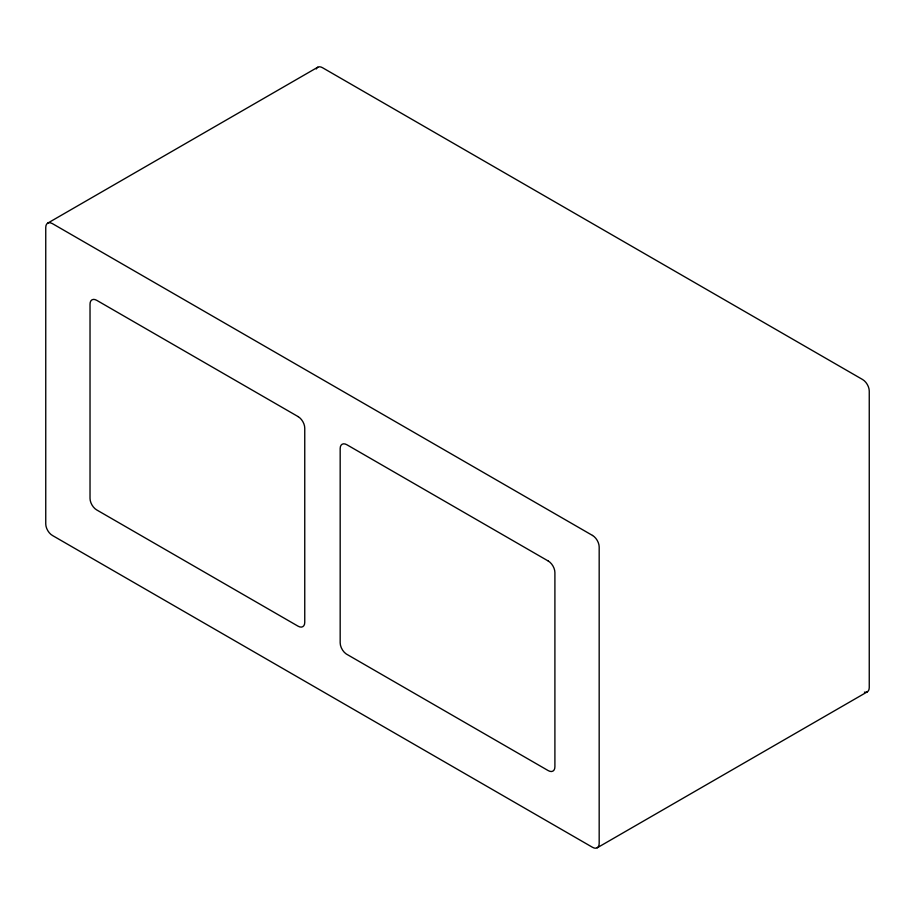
<?xml version="1.0" encoding="UTF-8"?>
<svg xmlns="http://www.w3.org/2000/svg" width="915" height="915" viewBox="0 0 915 915"><rect width="100%" height="100%" fill="white"/><g stroke="black" fill="none" stroke-linecap="round" stroke-linejoin="round"><path stroke-width="1.37" d="M47.694 223.146L317.768 67.218M597.232 847.782L867.306 691.854M316.293 68.968A9.39 5.421 60 0 1 322.469 67.687L862.605 379.531A9.39 5.421 60 0 1 869.25 391.037L869.25 687.554A9.39 5.421 60 0 1 864.435 692.152M592.531 535.458L52.395 223.615A9.39 5.421 60 0 0 45.75 227.446L45.75 523.963A9.39 5.421 60 0 0 52.681 535.618L592.531 847.313A9.39 5.421 60 0 0 599.176 843.481L599.176 546.964A9.39 5.421 60 0 0 592.531 535.458M298.107 416.6L96.67 300.292A9.39 5.421 60 0 0 90.025 304.135L90.025 498.401A9.39 5.421 60 0 0 96.67 509.907L298.107 626.203A9.39 5.421 60 0 0 304.752 622.372L304.752 428.106A9.39 5.421 60 0 0 298.107 416.6M548.257 561.021L346.808 444.713A9.39 5.421 60 0 0 340.174 448.556L340.174 642.822A9.39 5.421 60 0 0 346.225 653.962L548.257 770.624A9.39 5.421 60 0 0 554.902 766.793L554.902 572.527A9.39 5.421 60 0 0 548.257 561.021"/></g></svg>
